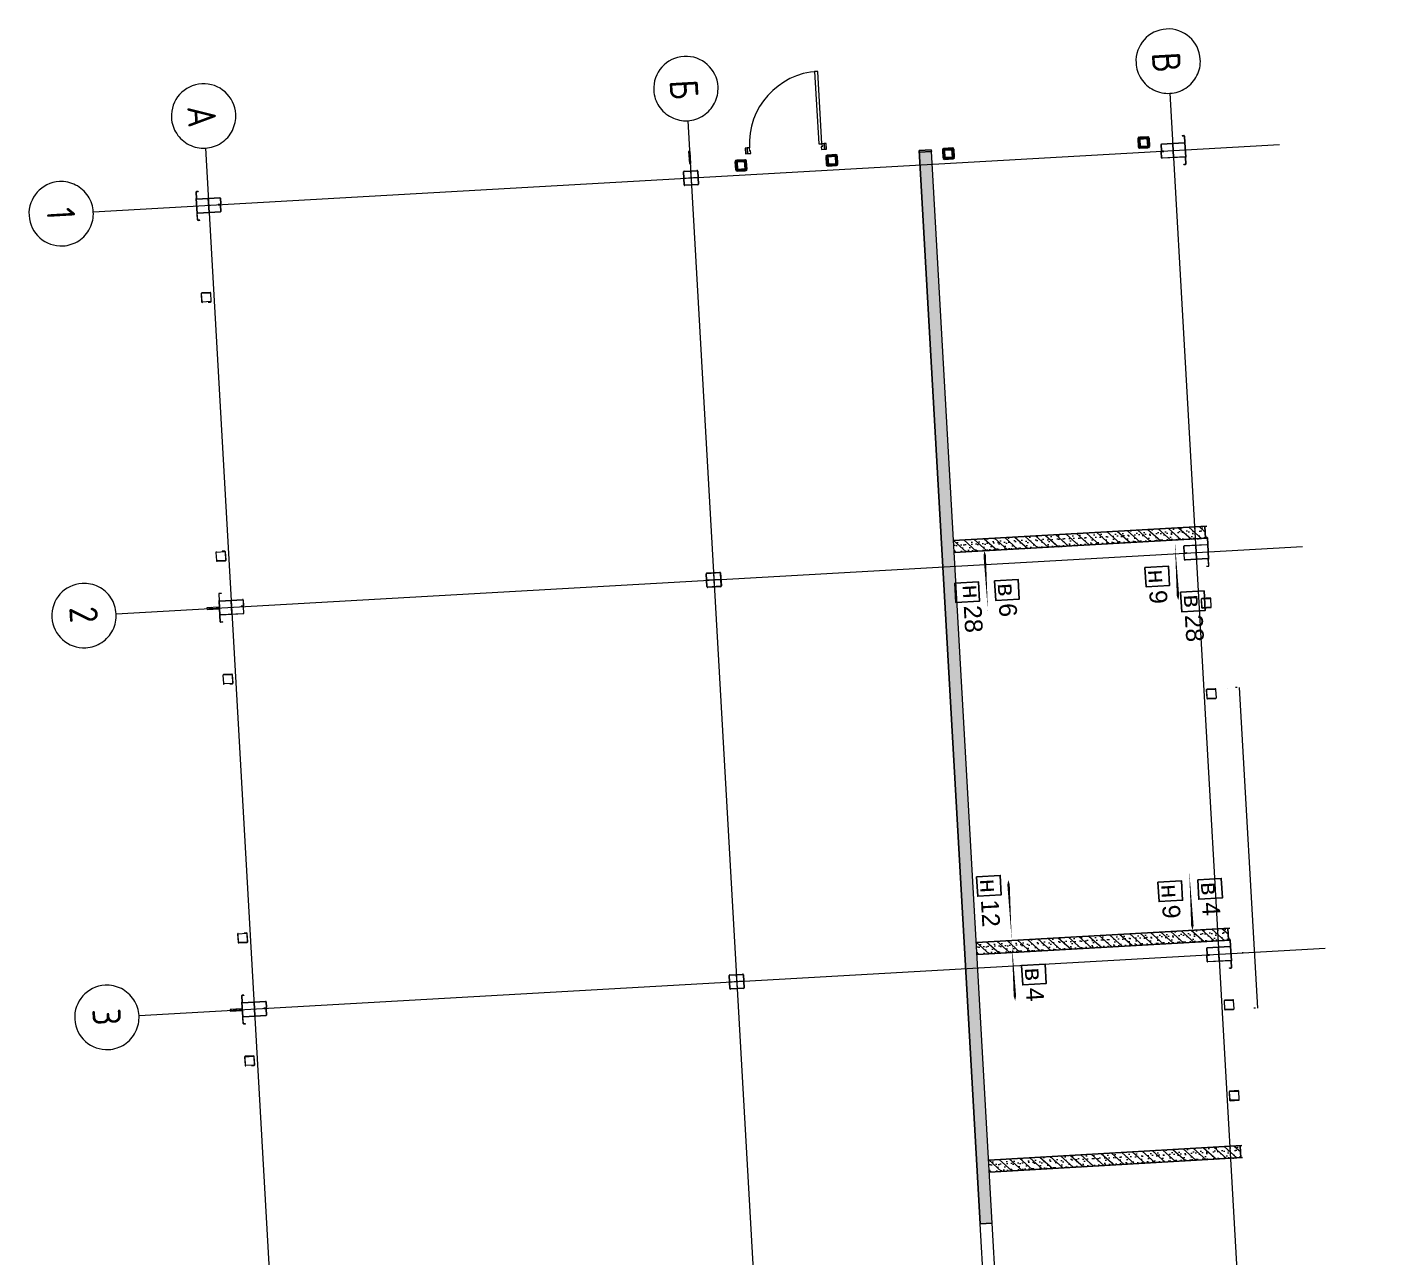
# Model space of a CAD drawing. Header units: metres. Extents: x 107714.6 to 107779.2, y 110780.1 to 110851.4.
# Drawn here: x 107761.05 to 107777.94, y 110832.6 to 110847.88 of the extents above; entities that cross this region are included whole.
import ezdxf

# ---------------------------------------------------------------- set-up
doc = ezdxf.new("R2010")
doc.units = ezdxf.units.M
for name, pattern in [('_ШПТ__20_т__2_5__Линия сетки', [25, 20, -2.5, 0, -2.5]), ('CENTER', [50.8, 31.75, -6.35, 6.35, -6.35]), ('GOST2.303 5', [24, 20, -1.5, 1, -1.5]), ('невидимаяX2', [19.05, 12.7, -6.35])]:
    doc.linetypes.add(name, pattern=pattern)
for name, color, linetype in [('2023.11.14_В_ОТКЛОНЕНИЯ', 7, 'Continuous'), ('2023.11.14_Н_ОТКЛОНЕНИЯ', 7, 'Continuous'), ('_1-1_ Внутренние стены', 7, 'Continuous')]:
    doc.layers.add(name, color=color, linetype=linetype)
doc.layers.add('Вспомогательные', color=6, linetype='Continuous', plot=False)
for name, color, linetype, lineweight, true_color in [('Двери', 7, 'Continuous', 9, 0x804000), ('Импосты витража', 7, 'Continuous', 9, 0x004080), ('Каркас_Импост', 7, 'Continuous', 9, 0x804000), ('Монтажный зазор', 7, 'Continuous', 9, 0x804000), ('Несущие колонны', 7, 'Continuous', 18, 0x800040), ('Панель', 7, 'Continuous', 9, 0x804000)]:
    doc.layers.add(name, color=color, linetype=linetype, lineweight=lineweight, true_color=true_color)
for name, color, linetype, lineweight in [('ОСИ', 251, 'CENTER', 18), ('Размерные', 45, 'Continuous', 15), ('Стены', 7, 'Continuous', 18)]:
    doc.layers.add(name, color=color, linetype=linetype, lineweight=lineweight)
doc.styles.add('AxeAndPointZ', font='arial.ttf')
doc.styles.add('GOST Common', font='GOST_Common.ttf', dxfattribs={"width": 0.9, "height": 350})

# ---------------------------------------------------------------- blocks, each defined once
blk = doc.blocks.new('243_КолоннаНесущая_Труба_ГОСТ 30245-2003 - 120x120x5-1166357-_О__L1_0_000_')
at = {"layer": 'Несущие колонны', "color": 254, "lineweight": 5}
for p, q in [((-60, 51), (-60, 20)), ((-55, -51), (-55, 51)), ((51, 60), (-51, 60)), ((-51, 55), (51, 55)), ((55, 51), (55, -51)), ((60, -51), (60, 51)), ((51, -55), (-51, -55)), ((-51, -60), (51, -60))]:
    blk.add_line(p, q, dxfattribs=at)
for centre, radius, start, end in [((-51, 51), 9, 90, 180), ((-51, 51), 4, 90, 180), ((51, 51), 9, 0, 90), ((51, 51), 4, 0, 90), ((-51, -51), 9, 180, 270), ((-51, -51), 4, 180, 270), ((51, -51), 4, 270, 0), ((51, -51), 9, 270, 360)]:
    blk.add_arc(centre, radius, start, end, dxfattribs=at)
blk = doc.blocks.new('243_КолоннаНесущая_Труба_ГОСТ 30245-2003 - 120x120x5-V5-_О__L1_0_000_')
at = {"layer": 'Несущие колонны', "color": 254, "lineweight": 5}
for p, q in [((-60, 51), (-60, -51)), ((-55, -51), (-55, 51)), ((51, 60), (-51, 60)), ((-51, 55), (51, 55)), ((55, 51), (55, -51)), ((60, 20), (60, 51)), ((51, -55), (-51, -55)), ((-51, -60), (51, -60))]:
    blk.add_line(p, q, dxfattribs=at)
for centre, radius, start, end in [((-51, 51), 9, 90, 180), ((-51, 51), 4, 90, 180), ((51, 51), 9, 0, 90), ((51, 51), 4, 0, 90), ((-51, -51), 9, 180, 270), ((-51, -51), 4, 180, 270), ((51, -51), 4, 270, 0), ((51, -51), 9, 270, 360)]:
    blk.add_arc(centre, radius, start, end, dxfattribs=at)
blk = doc.blocks.new('243_КолоннаНесущая_Труба_ГОСТ 30245-2003 - 120x120x5-V6-_О__L1_0_000_')
at = {"layer": 'Несущие колонны', "color": 7, "lineweight": 5}
for p, q in [((-60, 51), (-60, -51)), ((-55, -51), (-55, 51)), ((51, 60), (-51, 60)), ((-51, 55), (51, 55)), ((55, 51), (55, -51)), ((60, -51), (60, 51)), ((51, -55), (-51, -55)), ((-51, -60), (51, -60))]:
    blk.add_line(p, q, dxfattribs=at)
for centre, radius, start, end in [((-51, 51), 9, 90, 180), ((-51, 51), 4, 90, 180), ((51, 51), 9, 0, 90), ((51, 51), 4, 0, 90), ((-51, -51), 9, 180, 270), ((-51, -51), 4, 180, 270), ((51, -51), 4, 270, 0), ((51, -51), 9, 270, 360)]:
    blk.add_arc(centre, radius, start, end, dxfattribs=at)
blk = doc.blocks.new('243_КолоннаНесущая_Труба_ГОСТ 30245-2003 - 120x120x5-1167948-_О__L1_0_000_')
at = {"layer": 'Несущие колонны', "color": 7, "lineweight": 40}
for p, q in [((-60, 51), (-60, -51)), ((-55, -51), (-55, 51)), ((51, 60), (-51, 60)), ((-51, 55), (51, 55)), ((55, 51), (55, -51)), ((60, -51), (60, 51)), ((51, -55), (-51, -55)), ((-51, -60), (51, -60))]:
    blk.add_line(p, q, dxfattribs=at)
for centre, radius, start, end in [((-51, 51), 9, 90, 180), ((-51, 51), 4, 90, 180), ((51, 51), 9, 0, 90), ((51, 51), 4, 0, 90), ((-51, -51), 9, 180, 270), ((-51, -51), 4, 180, 270), ((51, -51), 9, 270, 360), ((51, -51), 4, 270, 0)]:
    blk.add_arc(centre, radius, start, end, dxfattribs=at)
blk = doc.blocks.new('Прямоугольный импост - 20х150 мм_Утеплитель_Наружный-1317557-_О__L1_0_000_')
at = {"layer": 'Импосты витража'}
h = blk.add_hatch(dxfattribs=at)
h.set_pattern_fill('FP_8', style=0, pattern_type=2)
h.set_pattern_definition([(225, (6000, -200), (60.1041, -60.1041), []), (135, (6000, -200), (-60.1041, -60.1041), [])])
h.paths.add_polyline_path([(10, -75), (-10, -75), (-10, 75), (10, 75)], flags=0)
at = {"layer": 'Импосты витража', "color": 7, "lineweight": 18}
for p, q in [((-10, 75), (10, 75)), ((-10, -75), (-10, 75)), ((10, 75), (10, -75)), ((10, -75), (-10, -75))]:
    blk.add_line(p, q, dxfattribs=at)
blk = doc.blocks.new('Прямоугольный импост - 20х150 мм_Утеплитель_Наружный-V13-_О__L1_0_000_')
at = {"layer": 'Импосты витража'}
h = blk.add_hatch(dxfattribs=at)
h.set_pattern_fill('FP_9', style=0, pattern_type=2)
h.set_pattern_definition([(315, (-5000, -200), (60.1041, 60.1041), []), (225, (-5000, -200), (60.1041, -60.1041), [])])
h.paths.add_polyline_path([(10, 75), (10, -75), (-10, -75), (-10, 75)], flags=0)
at = {"layer": 'Импосты витража', "color": 7, "lineweight": 18}
for p, q in [((-10, 75), (10, 75)), ((-10, -75), (-10, 75)), ((10, 75), (10, -75)), ((10, -75), (-10, -75))]:
    blk.add_line(p, q, dxfattribs=at)
blk = doc.blocks.new('Прямоугольный импост - 20х150 мм_Утеплитель_Наружный-V14-_О__L1_0_000_')
at = {"layer": 'Импосты витража'}
h = blk.add_hatch(dxfattribs=at)
h.set_pattern_fill('FP_10', style=0, pattern_type=2)
h.set_pattern_definition([(315, (-10000, -200), (60.1041, 60.1041), []), (225, (-10000, -200), (60.1041, -60.1041), [])])
h.paths.add_polyline_path([(10, 75), (10, -75), (-10, -75), (-10, 75)], flags=0)
at = {"layer": 'Импосты витража', "color": 7, "lineweight": 18}
for p, q in [((-10, 75), (10, 75)), ((-10, -75), (-10, 75)), ((10, 75), (10, -75)), ((10, -75), (-10, -75))]:
    blk.add_line(p, q, dxfattribs=at)
blk = doc.blocks.new('Ось сетки - Круг_Ø8 мм-6577-_О__L1_0_000_')
at = {"layer": 'ОСИ', "lineweight": 20}
for start, end in [(360, 180), (180, 360)]:
    blk.add_arc((0, 0), 4, start, end, dxfattribs=at)
blk = doc.blocks.new('к2')
at = {"color": 0, "linetype": 'Continuous', "lineweight": 5, "ltscale": 150}
for p, q in [((4137508, 536606), (4137508, 536766)), ((4137513, 536606), (4137513, 536766)), ((4137518, 536776), (4137678, 536776)), ((4137518, 536771), (4137678, 536771)), ((4137683, 536766), (4137683, 536606)), ((4137688, 536766), (4137688, 536606)), ((4137678, 536601), (4137518, 536601)), ((4137678, 536596), (4137518, 536596))]:
    blk.add_line(p, q, dxfattribs=at)
at = {"color": 0, "linetype": 'GOST2.303 5', "lineweight": 5, "ltscale": 150}
for p, q in [((4137598, 536778), (4137598, 536594)), ((4137506, 536686), (4137690, 536686))]:
    blk.add_line(p, q, dxfattribs=at)
at = {"color": 0, "linetype": 'Continuous', "lineweight": 5, "ltscale": 150}
for centre, radius, start, end in [((4137518, 536766), 10, 90, 180), ((4137518, 536766), 5, 90, 180), ((4137678, 536766), 10, 0, 90), ((4137678, 536766), 5, 0, 90), ((4137518, 536606), 10, 180, 270), ((4137518, 536606), 5, 180, 270), ((4137678, 536606), 5, 270, 0), ((4137678, 536606), 10, 270, 0)]:
    blk.add_arc(centre, radius, start, end, dxfattribs=at)
at = {"layer": 'Вспомогательные', "color": 0, "lineweight": 5, "ltscale": 10}
blk.add_line((4137513, 536686), (4137683, 536686), dxfattribs=at)
blk = doc.blocks.new('к1')
at = {"color": 0, "linetype": 'ByBlock', "lineweight": -2, "ltscale": 200}
for p, q in [((4142418, 542806), (4142418, 542828)), ((4142418, 542806), (4142421, 542806)), ((4142421, 542806), (4142421, 542828)), ((4142426, 542836), (4142505, 542836)), ((4142426, 542833), (4142505, 542833)), ((4142510, 542828), (4142510, 542544)), ((4142513, 542828), (4142513, 542544)), ((4142683, 542828), (4142683, 542544)), ((4142686, 542828), (4142686, 542544)), ((4142770, 542836), (4142691, 542836)), ((4142770, 542833), (4142691, 542833)), ((4142775, 542806), (4142775, 542828)), ((4142778, 542806), (4142775, 542806)), ((4142778, 542806), (4142778, 542828)), ((4142518, 542539), (4142589, 542539)), ((4142518, 542536), (4142589, 542536)), ((4142594, 542544), (4142594, 542567)), ((4142594, 542567), (4142597, 542567)), ((4142597, 542544), (4142597, 542567)), ((4142599, 542544), (4142599, 542567)), ((4142602, 542567), (4142599, 542567)), ((4142602, 542544), (4142602, 542567)), ((4142678, 542539), (4142607, 542539)), ((4142678, 542536), (4142607, 542536))]:
    blk.add_line(p, q, dxfattribs=at)
for centre, radius, start, end in [((4142426, 542828), 8, 90, 180), ((4142426, 542828), 5, 90, 180), ((4142505, 542828), 8, 0, 90), ((4142505, 542828), 5, 0, 90), ((4142691, 542828), 8, 90, 180), ((4142691, 542828), 5, 90, 180), ((4142770, 542828), 8, 0, 90), ((4142770, 542828), 5, 0, 90), ((4142518, 542544), 8, 180, 270), ((4142518, 542544), 5, 180, 270), ((4142589, 542544), 8, 270, 0), ((4142589, 542544), 5, 270, 0), ((4142607, 542544), 8, 180, 270), ((4142607, 542544), 5, 180, 270), ((4142678, 542544), 5, 270, 0), ((4142678, 542544), 8, 270, 0)]:
    blk.add_arc(centre, radius, start, end, dxfattribs=at)
at = {"layer": 'Вспомогательные', "color": 0, "ltscale": 10}
for p, q in [((4142690, 542836), (4142505, 542836)), ((4142683, 542686), (4142513, 542686))]:
    blk.add_line(p, q, dxfattribs=at)
blk = doc.blocks.new('101_Дверь_Однопольная_Стальная_Высота_Полотна_ГОСТ 31173-2016 - ДСН_Оп_2080-960_Г_Л_Прг_Псп-1348105-_О__L1_0_000_')
at = {"layer": 'Каркас_Импост', "color": 7}
for p, q in [((-450, 75), (-480, 75)), ((-480, 75), (-480, 5)), ((-480, 5), (-440, 5)), ((-450, 35), (-450, 75)), ((-440, 35), (-450, 35)), ((-440, 5), (-440, 35)), ((450, 35), (440, 35)), ((440, 35), (440, 5)), ((440, 5), (480, 5)), ((480, 75), (450, 75)), ((450, 75), (450, 35)), ((480, 5), (480, 75))]:
    blk.add_line(p, q, dxfattribs=at)
at = {"layer": 'Монтажный зазор', "color": 7}
for p, q in [((-480, 75), (-505, 75)), ((-505, 75), (-505, 5)), ((-505, 5), (-480, 5)), ((-480, 5), (-480, 75)), ((505, 75), (480, 75)), ((480, 75), (480, 5)), ((480, 5), (505, 5)), ((505, 5), (505, 75))]:
    blk.add_line(p, q, dxfattribs=at)
at = {"layer": 'Панель', "color": 7, "lineweight": 18}
for p, q in [((450, 975), (410, 975)), ((410, 975), (410, 75)), ((450, 75), (450, 975)), ((410, 75), (450, 75))]:
    blk.add_line(p, q, dxfattribs=at)
at = {"layer": 'Панель', "color": 7}
blk.add_arc((450, 75), 900, 90, 180, dxfattribs=at)

msp = doc.modelspace()

# ---------------------------------------------------------------- hatches: boundary and pattern name
at = {"layer": '_1-1_ Внутренние стены', "linetype": 'Continuous', "lineweight": 0, "true_color": 0x000000}
h = msp.add_hatch(dxfattribs=at)
h.set_pattern_fill('ГАЗОБЕТОН_0004', color=18, scale=0.001, angle=-86.74695, style=0, pattern_type=2)
h.set_pattern_definition([(318.25305, (107764.06849, 110802.67287), (0.05992578, 0.06714835), []), (3.25305, (107764.12842, 110802.74002), (-0.00459642, 0.08086948), [0, -0.054, 0, -0.081]), (68.25305, (107764.19557, 110802.6801), (0.07523517, -0.03001115), [0, -0.0396, 0, -0.0684])])
h.paths.add_polyline_path([(107772.2789, 110846.3409), (107772.1292, 110846.3323), (107772.8859, 110833.0188), (107773.0356, 110833.0273)])
h = msp.add_hatch(dxfattribs=at)
h.set_pattern_fill('ГАЗОБЕТОН_0004', color=18, scale=0.001, angle=-86.74695, style=0, pattern_type=2)
h.set_pattern_definition([(318.25305, (107767.616, 110798.02419), (0.05992578, 0.06714835), []), (3.25305, (107767.67593, 110798.09134), (-0.00459642, 0.08086948), [0, -0.054, 0, -0.081]), (68.25305, (107767.74308, 110798.03141), (0.07523517, -0.03001115), [0, -0.0396, 0, -0.0684])])
h.paths.add_polyline_path([(107772.5537, 110841.5062), (107775.6767, 110841.6837), (107775.6852, 110841.5339), (107772.5622, 110841.3564)])
h = msp.add_hatch(dxfattribs=at)
h.set_pattern_fill('ГАЗОБЕТОН_0004', color=18, scale=0.001, angle=-86.74695, style=0, pattern_type=2)
h.set_pattern_definition([(318.25305, (107767.89973, 110793.03225), (0.05992578, 0.06714835), []), (3.25305, (107767.95966, 110793.099395), (-0.00459642, 0.08086948), [0, -0.054, 0, -0.081]), (68.25305, (107768.02681, 110793.03947), (0.07523517, -0.03001115), [0, -0.0396, 0, -0.0684])])
h.paths.add_polyline_path([(107772.8374, 110836.5142), (107775.9604, 110836.6917), (107775.9689, 110836.542), (107772.8459, 110836.3645)])
h = msp.add_hatch(dxfattribs=at)
h.set_pattern_fill('ГАЗОБЕТОН_0004', color=18, scale=0.001, angle=-86.74695, style=0, pattern_type=2)
h.set_pattern_definition([(318.25305, (107768.05337, 110790.32911), (0.05992578, 0.06714835), []), (3.25305, (107768.1133, 110790.39626), (-0.00459642, 0.08086948), [0, -0.054, 0, -0.081]), (68.25305, (107768.18045, 110790.33633), (0.07523517, -0.03001115), [0, -0.0396, 0, -0.0684])])
h.paths.add_polyline_path([(107772.9911, 110833.8111), (107776.114, 110833.9886), (107776.1225, 110833.8388), (107772.9996, 110833.6613)])

# ---------------------------------------------------------------- linework, layer by layer
for points in [[(107772.128, 110846.3523), (107772.2778, 110846.3608)], [(107772.128, 110846.3523), (107772.2778, 110846.3608)], [(107772.8859, 110833.0188), (107772.128, 110846.3523)], [(107772.8859, 110833.0188), (107772.128, 110846.3523)], [(107772.2789, 110846.3409), (107772.1292, 110846.3323)], [(107772.2789, 110846.3409), (107772.1292, 110846.3323)], [(107772.1416, 110846.3331), (107772.1292, 110846.3323)], [(107772.1416, 110846.3331), (107772.1292, 110846.3323)], [(107772.2778, 110846.3608), (107772.2789, 110846.3409)], [(107772.2778, 110846.3608), (107772.2789, 110846.3409)], [(107775.6986, 110841.6849), (107772.5537, 110841.5062)], [(107775.6986, 110841.6849), (107772.5537, 110841.5062)], [(107775.6767, 110841.6837), (107775.6852, 110841.5339)], [(107775.6767, 110841.6837), (107775.6852, 110841.5339)], [(107775.7071, 110841.5352), (107772.5622, 110841.3564)], [(107775.7071, 110841.5352), (107772.5622, 110841.3564)], [(107775.9612, 110839.6741), (107775.9632, 110839.6742)], [(107775.9612, 110839.6741), (107775.9632, 110839.6742)], [(107775.9844, 110836.6931), (107772.8374, 110836.5142)], [(107775.9844, 110836.6931), (107772.8374, 110836.5142)], [(107775.9689, 110836.542), (107775.9604, 110836.6917)], [(107775.9689, 110836.542), (107775.9604, 110836.6917)], [(107775.9929, 110836.5433), (107772.8459, 110836.3645)], [(107775.9929, 110836.5433), (107772.8459, 110836.3645)], [(107775.9682, 110836.5544), (107775.9646, 110836.6168)], [(107775.9682, 110836.5544), (107775.9646, 110836.6168)], [(107772.9911, 110833.8111), (107776.136, 110833.9898)], [(107772.9911, 110833.8111), (107776.136, 110833.9898)], [(107776.1225, 110833.8388), (107776.114, 110833.9886)], [(107776.1225, 110833.8388), (107776.114, 110833.9886)], [(107772.9996, 110833.6613), (107776.1445, 110833.8401)], [(107772.9996, 110833.6613), (107776.1445, 110833.8401)], [(107773.0356, 110833.0273), (107772.8859, 110833.0188)], [(107773.0356, 110833.0273), (107772.8859, 110833.0188)]]:
    msp.add_lwpolyline(points)
at = {"layer": '2023.11.14_В_ОТКЛОНЕНИЯ'}
for points in [[(107775.3027, 110841.5122, 0, 0, 0), (107775.3453, 110840.7634, 0, 0.16, 0), (107775.3282, 110841.0629, 0.03, 0.03, 0), (107775.3027, 110841.5122, 0, 0, 0)], [(107772.9807, 110840.629, 0, 0, 0), (107772.9381, 110841.3778, 0, 0.16, 0), (107772.9552, 110841.0783, 0.03, 0.03, 0), (107772.9807, 110840.629, 0, 0, 0)], [(107775.4813, 110837.4157, 0, 0, 0), (107775.5238, 110836.6669, 0, 0.16, 0), (107775.5068, 110836.9664, 0.03, 0.03, 0), (107775.4813, 110837.4157, 0, 0, 0)], [(107773.277, 110836.5392, 0, 0, 0), (107773.3195, 110835.7904, 0, 0.16, 0), (107773.3025, 110836.0899, 0.03, 0.03, 0), (107773.277, 110836.5392, 0, 0, 0)]]:
    msp.add_lwpolyline(points, format="xyseb", dxfattribs=at)
for points in [[(107773.0642, 110841.0051), (107773.0779, 110840.7635), (107773.3708, 110840.7801), (107773.357, 110841.0218), (107773.0642, 110841.0051)], [(107775.3744, 110840.8643), (107775.3881, 110840.6227), (107775.681, 110840.6394), (107775.6672, 110840.881), (107775.3744, 110840.8643)], [(107775.5871, 110837.2921), (107775.6008, 110837.0505), (107775.8937, 110837.0671), (107775.8799, 110837.3087), (107775.5871, 110837.2921)], [(107773.3995, 110836.2288), (107773.4132, 110835.9871), (107773.7061, 110836.0038), (107773.6923, 110836.2454), (107773.3995, 110836.2288)]]:
    msp.add_lwpolyline(points, dxfattribs=at)
at = {"layer": '2023.11.14_Н_ОТКЛОНЕНИЯ'}
for points in [[(107775.3027, 110841.5122, 0, 0, 0), (107775.3453, 110840.7634, 0, 0.16, 0), (107775.3282, 110841.0629, 0.03, 0.03, 0), (107775.3027, 110841.5122, 0, 0, 0)], [(107772.9807, 110840.629, 0, 0, 0), (107772.9381, 110841.3778, 0, 0.16, 0), (107772.9552, 110841.0783, 0.03, 0.03, 0), (107772.9807, 110840.629, 0, 0, 0)], [(107773.277, 110836.5392, 0, 0, 0), (107773.2344, 110837.288, 0, 0.16, 0), (107773.2514, 110836.9885, 0.03, 0.03, 0), (107773.277, 110836.5392, 0, 0, 0)], [(107775.4813, 110837.4157, 0, 0, 0), (107775.5238, 110836.6669, 0, 0.16, 0), (107775.5068, 110836.9664, 0.03, 0.03, 0), (107775.4813, 110837.4157, 0, 0, 0)]]:
    msp.add_lwpolyline(points, format="xyseb", dxfattribs=at)
for points in [[(107774.931, 110841.1736), (107774.9448, 110840.932), (107775.2376, 110840.9487), (107775.2238, 110841.1903), (107774.931, 110841.1736)], [(107772.57, 110840.977), (107772.5837, 110840.7354), (107772.8766, 110840.7521), (107772.8628, 110840.9937), (107772.57, 110840.977)], [(107772.8411, 110837.3302), (107772.8548, 110837.0886), (107773.1476, 110837.1053), (107773.1339, 110837.3469), (107772.8411, 110837.3302)], [(107775.0929, 110837.264), (107775.1066, 110837.0224), (107775.3995, 110837.039), (107775.3857, 110837.2807), (107775.0929, 110837.264)]]:
    msp.add_lwpolyline(points, dxfattribs=at)
at = {"layer": 'ОСИ', "linetype": '_ШПТ__20_т__2_5__Линия сетки'}
for p, q in [((107775.2427, 110847.0626), (107777.9358, 110799.68)), ((107769.2524, 110846.7221), (107771.9455, 110799.3395)), ((107761.8696, 110845.589), (107776.6041, 110846.4264)), ((107763.2621, 110846.3817), (107765.9552, 110798.999)), ((107762.1534, 110840.597), (107776.8878, 110841.4345)), ((107762.4371, 110835.6051), (107777.1715, 110836.4425))]:
    msp.add_line(p, q, dxfattribs=at)
at = {"layer": 'Стены'}
for points in [[(107773.0356, 110833.0273), (107772.2789, 110846.3409)], [(107776.078, 110839.6807), (107776.0567, 110839.6795)], [(107776.1029, 110839.6821), (107776.3293, 110835.6986)], [(107776.1487, 110836.3744), (107776.1476, 110836.3944)], [(107776.3044, 110835.6971), (107776.2832, 110835.6959)]]:
    msp.add_lwpolyline(points, dxfattribs=at)
at = {"layer": 'Стены', "linetype": 'невидимаяX2'}
for points in [[(107772.9432, 110832.0105), (107772.8859, 110833.0188)], [(107773.0929, 110832.019), (107773.0356, 110833.0273)]]:
    msp.add_lwpolyline(points, dxfattribs=at)

# ---------------------------------------------------------------- block references
at = {"layer": 'Двери', "color": 8, "true_color": 0x7f7f7f, "xscale": 0.0009999999999999992, "yscale": 0.0009999999999999992, "zscale": 0.0009999999999999992, "rotation": 3.253049744861813}
msp.add_blockref('101_Дверь_Однопольная_Стальная_Высота_Полотна_ГОСТ 31173-2016 - ДСН_Оп_2080-960_Г_Л_Прг_Псп-1348105-_О__L1_0_000_', (107770.474, 110846.3363), dxfattribs=at)
at = {"layer": 'Импосты витража', "color": 7, "extrusion": (0, 0, -1)}
for name, p, xscale, yscale, zscale, rotation in [('Прямоугольный импост - 20х150 мм_Утеплитель_Наружный-1317557-_О__L1_0_000_', (-107769.2784, 110846.2655), 0.0009999999999999996, 0.0009999999999999996, 0.0009999999999999996, 356.7469502551382), ('Прямоугольный импост - 20х150 мм_Утеплитель_Наружный-V13-_О__L1_0_000_', (-107763.3566, 110840.6654), 0.0009999999999999998, 0.0009999999999999998, 0.0009999999999999998, 266.7469502551381), ('Прямоугольный импост - 20х150 мм_Утеплитель_Наружный-V14-_О__L1_0_000_', (-107763.6453, 110835.6737), 0.0009999999999999998, 0.0009999999999999998, 0.0009999999999999998, 266.7469502551381)]:
    msp.add_blockref(name, p, dxfattribs=dict(at, xscale=xscale, yscale=yscale, zscale=zscale, rotation=rotation))
at = {"layer": 'Несущие колонны', "color": 7, "xscale": 0.0009999999999999998, "yscale": 0.0009999999999999998, "zscale": 0.0009999999999999998, "rotation": 273.2530497448619}
for name, p in [('243_КолоннаНесущая_Труба_ГОСТ 30245-2003 - 120x120x5-1167948-_О__L1_0_000_', (107774.9169, 110846.4507)), ('243_КолоннаНесущая_Труба_ГОСТ 30245-2003 - 120x120x5-1167948-_О__L1_0_000_', (107772.4908, 110846.3128)), ('243_КолоннаНесущая_Труба_ГОСТ 30245-2003 - 120x120x5-1167948-_О__L1_0_000_', (107769.915, 110846.1664)), ('243_КолоннаНесущая_Труба_ГОСТ 30245-2003 - 120x120x5-1167948-_О__L1_0_000_', (107771.0432, 110846.2306)), ('243_КолоннаНесущая_Труба_ГОСТ 30245-2003 - 120x120x5-V5-_О__L1_0_000_', (107763.2723, 110844.5268)), ('243_КолоннаНесущая_Труба_ГОСТ 30245-2003 - 120x120x5-1166357-_О__L1_0_000_', (107763.4551, 110841.312)), ('243_КолоннаНесущая_Труба_ГОСТ 30245-2003 - 120x120x5-V6-_О__L1_0_000_', (107775.6928, 110840.7305)), ('243_КолоннаНесущая_Труба_ГОСТ 30245-2003 - 120x120x5-V5-_О__L1_0_000_', (107763.5419, 110839.7845)), ('243_КолоннаНесущая_Труба_ГОСТ 30245-2003 - 120x120x5-V6-_О__L1_0_000_', (107775.7569, 110839.6024)), ('243_КолоннаНесущая_Труба_ГОСТ 30245-2003 - 120x120x5-1166357-_О__L1_0_000_', (107763.7246, 110836.5697)), ('243_КолоннаНесущая_Труба_ГОСТ 30245-2003 - 120x120x5-V6-_О__L1_0_000_', (107775.9765, 110835.7386)), ('243_КолоннаНесущая_Труба_ГОСТ 30245-2003 - 120x120x5-V5-_О__L1_0_000_', (107763.8114, 110835.0422)), ('243_КолоннаНесущая_Труба_ГОСТ 30245-2003 - 120x120x5-V6-_О__L1_0_000_', (107776.0406, 110834.6104))]:
    msp.add_blockref(name, p, dxfattribs=at)
at = {"layer": 'ОСИ', "lineweight": 20, "xscale": 0.09999999999999992, "yscale": 0.09999999999999992, "zscale": 0.09999999999999992}
for p, rotation in [((107775.22, 110847.462), 183.2530497448613), ((107769.2297, 110847.1215), 183.2530497448613), ((107763.2394, 110846.781), 183.2530497448613), ((107761.4702, 110845.5663), 273.2530497448619), ((107761.7539, 110840.5743), 273.2530497448619), ((107762.0377, 110835.5824), 273.2530497448619)]:
    msp.add_blockref('Ось сетки - Круг_Ø8 мм-6577-_О__L1_0_000_', p, dxfattribs=dict(at, rotation=rotation))
at = {"layer": 'Размерные', "color": 0, "xscale": 0.0009999999999999998, "yscale": 0.0009999999999999998, "zscale": 0.0009999999999999998}
for name, p, rotation in [('к1', (106998.3958, 114951.4787), 273.2530497448619), ('к2', (106998.6796, 114946.4868), 273.2530497448619), ('к1', (108540.1898, 106740.543), 93.25304974486188), ('к1', (106998.6796, 114946.4868), 273.2530497448619), ('к2', (106998.9633, 114941.4948), 273.2530497448619), ('к1', (108540.4736, 106735.5511), 93.25304974486188), ('к1', (106998.9633, 114941.4948), 273.2530497448619), ('к2', (106999.247, 114936.5029), 273.2530497448619), ('к1', (108540.7573, 106730.5591), 93.25304974486188)]:
    msp.add_blockref(name, p, dxfattribs=dict(at, rotation=rotation))

# ---------------------------------------------------------------- texts
at = {"layer": '2023.11.14_В_ОТКЛОНЕНИЯ', "style": 'AxeAndPointZ'}
for s, p in [('в 6', (107773.1029, 110840.9706)), ('в 28', (107775.4131, 110840.8298)), ('в 4', (107775.6258, 110837.2575)), ('в 4', (107773.4382, 110836.1942))]:
    msp.add_text(s, height=0.22, rotation=273.25305, dxfattribs=at).set_placement(p)
at = {"layer": '2023.11.14_Н_ОТКЛОНЕНИЯ', "style": 'AxeAndPointZ'}
for s, p in [('н 9', (107774.9697, 110841.1391)), ('н 28', (107772.6662, 110840.951)), ('н 12', (107772.8798, 110837.2957)), ('н 9', (107775.1316, 110837.2295))]:
    msp.add_text(s, height=0.22, rotation=273.25305, dxfattribs=at).set_placement(p)
at = {"layer": 'ОСИ', "char_height": 0.35, "attachment_point": 1, "rotation": 273.25305, "style": 'GOST Common'}
for s, insert, width in [('\\fGOST Common|b0|i0|c204|p34|;\\W.9;В', (107775.3659, 110847.5838), 0.310253), ('\\fGOST Common|b0|i0|c204|p34|;\\W.9;Б', (107769.3756, 110847.2433), 0.310253), ('\\fGOST Common|b0|i0|c204|p34|;\\W.9;А', (107763.3844, 110846.9176), 0.346329), ('\\fGOST Common|b0|i0|c204|p34|;\\W.9;1', (107761.638, 110845.6542), 0.187595), ('\\fGOST Common|b0|i0|c204|p34|;\\W.9;2', (107761.9197, 110840.6977), 0.274177), ('\\fGOST Common|b0|i0|c204|p34|;\\W.9;3', (107762.2036, 110835.7031), 0.266962)]:
    msp.add_mtext(s, dxfattribs=dict(at, insert=insert, width=width))

doc.saveas('drawing.dxf')
